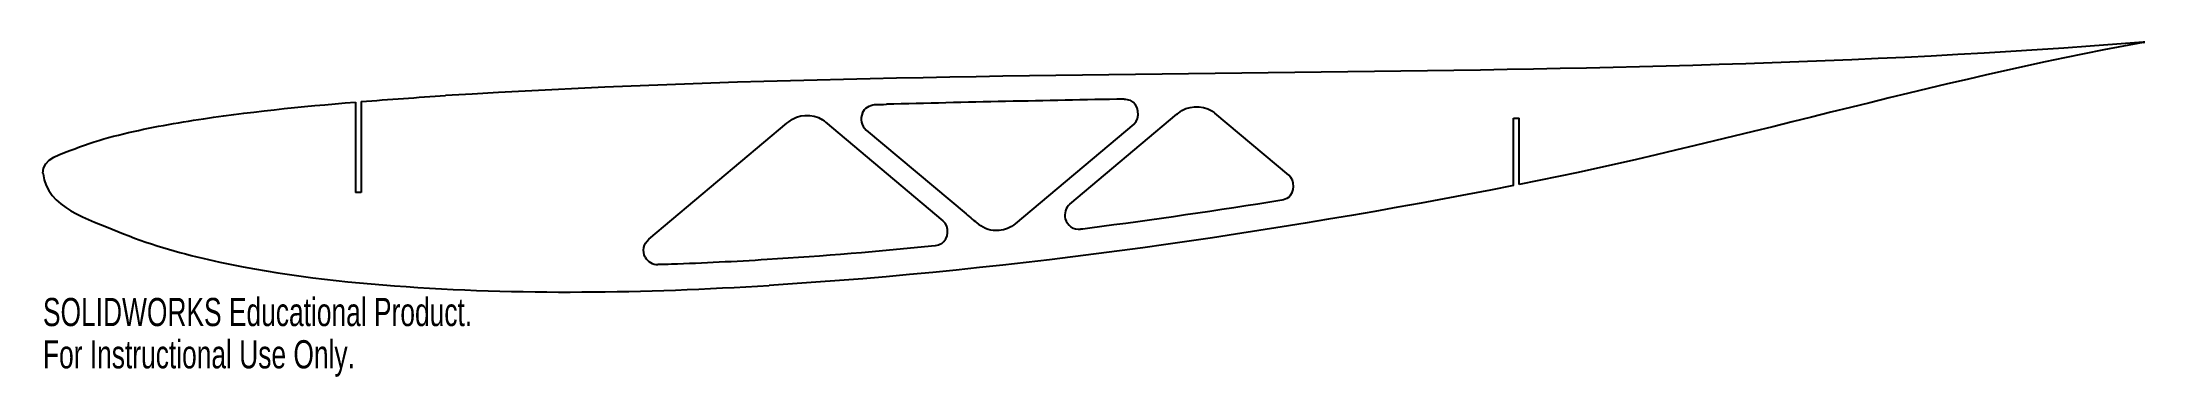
# Model space of a CAD drawing. Header units: millimetres. Extents: x 55 to 416, y -49 to 8.
import ezdxf

# ---------------------------------------------------------------- set-up
doc = ezdxf.new("R2010")
doc.units = ezdxf.units.MM
doc.styles.add('SLDTEXTSTYLE0', font='TXT', dxfattribs={"width": 0.7})

msp = doc.modelspace()

# ---------------------------------------------------------------- linework, layer by layer
at = {"color": 7, "linetype": 'Continuous', "lineweight": 25}
for p, q in [((415.71, 7.95), (416.03, 8.01)), ((416.03, 8.01), (415.73, 7.98)), ((108.78, -2.28), (108.78, -17.79)), ((109.78, -2.2), (109.78, -17.79)), ((159.15, -25.82), (182.88, -5.91)), ((189.46, -5.67), (209.67, -22.65)), ((196.5, -7.07), (213.64, -21.46)), ((242.41, -6.08), (222.05, -23.17)), ((231.47, -19.78), (249.83, -4.37)), ((269.05, -14.84), (256.36, -4.18)), ((307.61, -16.61), (307.61, -5.02)), ((307.61, -5.02), (308.61, -5.02)), ((308.61, -16.41), (308.61, -5.02)), ((109.78, -17.79), (108.78, -17.79))]:
    msp.add_line(p, q, dxfattribs=at)
for points in [[(415.73, 7.98), (318.75, 0.27), (221.42, 4.86), (124.27, -1.17)], [(415.71, 7.95), (379.68, 1.44), (344.55, -9.37), (308.61, -16.41)], [(109.78, -2.2), (114.6, -1.81), (119.44, -1.47), (124.27, -1.17)], [(195.85, -4.12), (196.22, -3.32), (197.06, -2.76), (197.94, -2.72)], [(197.94, -2.72), (198.62, -2.7), (199.3, -2.67), (199.97, -2.66)], [(240.77, -1.77), (227.37, -2.02), (213.53, -2.31), (199.97, -2.66)], [(240.77, -1.77), (241.12, -1.76), (241.47, -1.83), (241.79, -1.96)], [(242.41, -6.08), (243.68, -5.01), (243.32, -2.61), (241.79, -1.96)], [(250.08, -4.17), (251.64, -2.86), (254.06, -2.69), (255.8, -3.77)], [(182.88, -5.91), (182.98, -5.82), (183.08, -5.74), (183.18, -5.66)], [(183.18, -5.66), (184.77, -4.32), (187.24, -4.18), (188.98, -5.31)], [(189.46, -5.67), (189.31, -5.54), (189.15, -5.42), (188.98, -5.31)], [(195.85, -4.12), (195.39, -5.1), (195.68, -6.37), (196.5, -7.07)], [(249.83, -4.37), (249.91, -4.3), (250, -4.24), (250.08, -4.17)], [(255.8, -3.77), (255.99, -3.89), (256.18, -4.03), (256.36, -4.18)], [(55.15, -14.46), (55.15, -14.49), (55.15, -14.52), (55.16, -14.55)], [(307.61, -16.61), (265.35, -24.85), (222.72, -31.09), (179.82, -33.72)], [(268.98, -18.63), (270.12, -17.74), (270.16, -15.77), (269.05, -14.84)], [(213.64, -21.46), (214.34, -22.06), (215.05, -22.64), (215.76, -23.23)], [(231.47, -19.78), (230.76, -20.37), (230.43, -21.39), (230.66, -22.28)], [(267.84, -19.13), (256.85, -20.88), (245.79, -22.49), (234.9, -23.9)], [(268.98, -18.63), (268.65, -18.89), (268.25, -19.06), (267.84, -19.13)], [(209.4, -26.58), (210.7, -25.77), (210.84, -23.63), (209.67, -22.65)], [(219.29, -24.31), (218.03, -24.43), (216.74, -24.03), (215.76, -23.23)], [(222.05, -23.17), (221.27, -23.82), (220.29, -24.22), (219.29, -24.31)], [(230.66, -22.28), (230.94, -23.41), (232.13, -24.23), (233.29, -24.1)], [(234.9, -23.9), (234.36, -23.97), (233.82, -24.04), (233.29, -24.1)], [(158.55, -28.87), (158.02, -27.88), (158.29, -26.54), (159.15, -25.82)], [(158.55, -28.87), (158.96, -29.65), (159.83, -30.16), (160.72, -30.15)], [(208.32, -26.95), (198.71, -27.91), (189.09, -28.71), (179.46, -29.3)], [(209.4, -26.58), (209.08, -26.79), (208.71, -26.91), (208.32, -26.95)], [(163.08, -30.09), (162.29, -30.12), (161.5, -30.14), (160.72, -30.15)], [(179.46, -29.3), (173.99, -29.64), (168.53, -29.91), (163.08, -30.09)]]:
    msp.add_open_spline(points, degree=3, dxfattribs=at)
for points in [[(55.15, -14.46), (54.99, -11.92), (58.45, -11.17), (62.8, -9.39), (65.01, -8.74), (71.79, -6.96), (76.39, -6.12), (90.19, -3.97), (99.48, -3.04), (108.78, -2.28)], [(55.16, -14.56), (55.86, -20.4), (62.98, -22.39), (73.07, -26.58), (78.29, -28.07), (94.1, -31.69), (104.8, -32.98), (136.93, -35.41), (158.42, -35.03), (179.82, -33.72)]]:
    msp.add_open_spline(points, degree=3, knots=[0, 0, 0, 0, 0.125, 0.125, 0.25, 0.25, 0.5, 0.5, 1, 1, 1, 1], dxfattribs=at)

# ---------------------------------------------------------------- texts
at = {"color": 7, "linetype": 'Continuous', "char_height": 4.8336, "attachment_point": 1, "style": 'SLDTEXTSTYLE0'}
for s, insert in [('SOLIDWORKS Educational Product.', (55.15, -35.87)), ('For Instructional Use Only.', (55.15, -43.12))]:
    msp.add_mtext(s, dxfattribs=dict(at, insert=insert))

doc.saveas('drawing.dxf')
